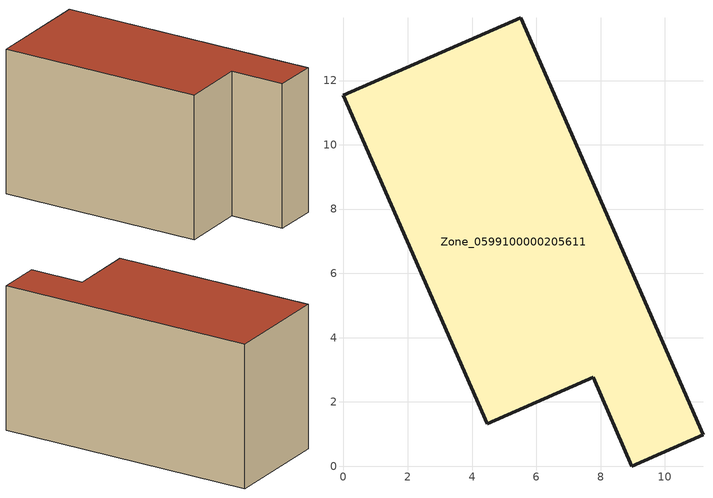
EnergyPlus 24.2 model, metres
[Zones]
Zone_0599100000205611
 floor ground (C_G): 0,11.54 5.52,13.95 11.19,0.97 8.97,0 7.77,2.76 4.48,1.32 z0
 wall outside (C_F): 5.52,13.95 0,11.54 4.48,1.32 7.77,2.76 8.97,0 11.19,0.97 5.52,13.95 z0:7.91
 roof outside (C_R): 11.19,0.97 5.52,13.95 0,11.54 4.48,1.32 7.77,2.76 8.97,0 z7.91
[BUILDING]
Pand.0599100000205611: North Axis=0; Terrain=City; Loads Convergence Tolerance Value=0.04; Temperature Convergence Tolerance Value=0.4; Solar Distribution=FullExterior; Maximum Number of Warmup Days=25; Minimum Number of Warmup Days=1
[Site:Location]
Rotterdam.The.Hague.AP_ZH_NLD Design_Conditions: Latitude=51.96; Longitude=4.45; Time Zone=1; Elevation=-4.5
[SITE:GROUNDTEMPERATURE:BUILDINGSURFACE]
18, 18, 18, 18, 18, 18, 18, 18, 18, 18, 18, 18
[MATERIAL] Thermal Absorptance=0.9; Solar Absorptance=0.7; Visible Absorptance=0.7
Name | Roughness | Thickness | Conductivity | Density | Specific Heat
G.TI.1975-1991 | MediumSmooth | 0.15 | 0.288461 | 540 | 1210
F.TI.1975-1991 | Rough | 0.3 | 0.230769 | 1920 | 840
R.TI.1975-1991 | MediumRough | 0.2 | 0.153846 | 1500 | 1000
[CONSTRUCTION]
C_G: G.TI.1975-1991
C_F: F.TI.1975-1991
C_R: R.TI.1975-1991
[ZONE]
Zone_0599100000205611: Type=1; Multiplier=1; Ceiling Height=Autocalculate; Volume=Autocalculate; Floor Area=autocalculate; Part of Total Floor Area=Yes
[ZONEINFILTRATION:DESIGNFLOWRATE]
Infil_Zone_0599100000205611: Zone or ZoneList or Space or SpaceList=Zone_0599100000205611; Schedule=AlwaysOn; Design Flow Rate Calculation Method=Flow/Area; Flow Rate per Floor Area=0.003; Constant Term Coefficient=1; Temperature Term Coefficient=0; Velocity Term Coefficient=0; Velocity Squared Term Coefficient=0
[HVACTEMPLATE:ZONE:IDEALLOADSAIRSYSTEM]
Zone_0599100000205611: Maximum Heating Supply Air Temperature=50; Minimum Cooling Supply Air Temperature=13; Maximum Heating Supply Air Humidity Ratio=0.0156; Minimum Cooling Supply Air Humidity Ratio=0.0077; Heating Limit=NoLimit; Cooling Limit=NoLimit; Dehumidification Control Type=ConstantSensibleHeatRatio; Cooling Sensible Heat Ratio=0.7; Dehumidification Setpoint=60; Humidification Control Type=None; Humidification Setpoint=30; Outdoor Air Method=None; Outdoor Air Flow Rate per Person=0.00944; Outdoor Air Flow Rate per Zone Floor Area=0; Outdoor Air Flow Rate per Zone=0; Demand Controlled Ventilation Type=None; Outdoor Air Economizer Type=NoEconomizer; Heat Recovery Type=None; Sensible Heat Recovery Effectiveness=0.7; Latent Heat Recovery Effectiveness=0.65
[ZONECONTROL:THERMOSTAT]
ThermostatControl_Zone_0599100000205611: Zone or ZoneList=Zone_0599100000205611; Control Type Schedule=DualSetpointControlType; Control 1=Thermostat_Zone_0599100000205611; Temperature Difference Between Cutout And Setpoint=0
[THERMOSTATSETPOINT:DUALSETPOINT]
Thermostat_Zone_0599100000205611: Heating Setpoint Temperature Schedule=HeatingSetpoint_Zone_0599100000205611; Cooling Setpoint Temperature Schedule=CoolingSetpoint_Zone_0599100000205611
[SCHEDULE:COMPACT]
HeatingSetpoint_Zone_0599100000205611: Through: 12/31, For: AllDays, Until: 24:00, 21
CoolingSetpoint_Zone_0599100000205611: Through: 12/31, For: AllDays, Until: 24:00, 24
DualSetpointControlType: Through: 12/31, For: AllDays, Until: 24:00, 4
AlwaysOn: Through: 12/31, For: AllDays, Until: 24:00, 1
